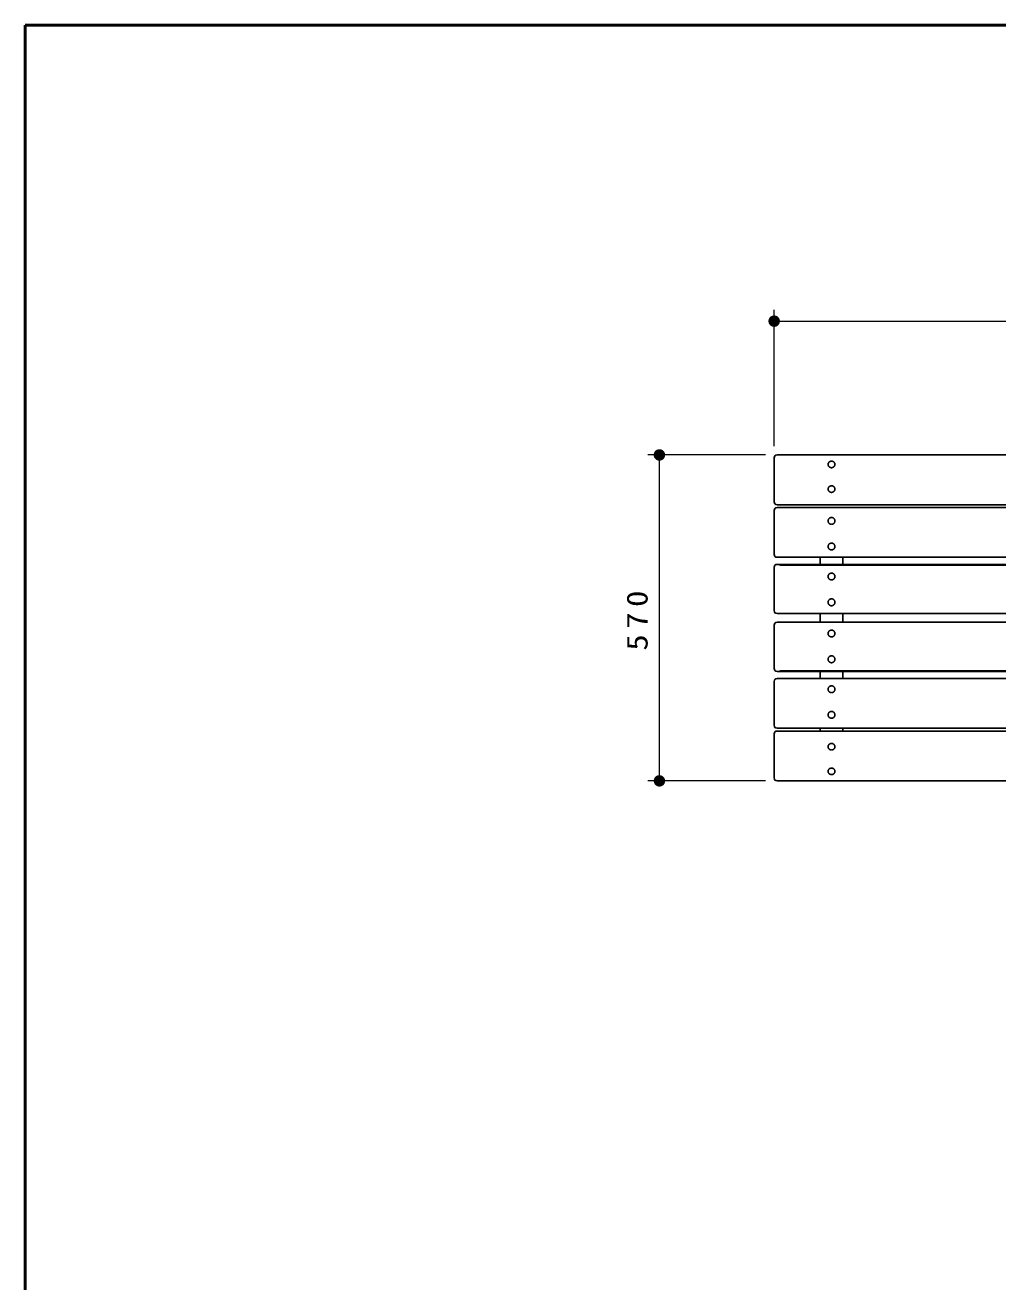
# Model space of a CAD drawing. Units: millimetres on the paper, scale 1:20. Extents: x -365 to 10, y -38 to 257.
# Drawn here: x -365 to -280.2, y 147.4 to 257 of the extents above; entities that cross this region are included whole.
import ezdxf

# ---------------------------------------------------------------- set-up
doc = ezdxf.new("R2010")
doc.units = ezdxf.units.MM
doc.layers.add('LY_1', color=7, linetype='Continuous', lineweight=25)
doc.layers.add('LY_2', color=7, linetype='Continuous', lineweight=13)
doc.styles.add('ＭＳ ゴシック', font='')
doc.styles.get('ＭＳ ゴシック').set_extended_font_data('MS Gothic')

# ---------------------------------------------------------------- blocks, each defined once
blk = doc.blocks.new('filled_dot')
at = {"color": 0, "linetype": 'Continuous', "lineweight": -2, "const_width": 1.25}
blk.add_lwpolyline([(-0.625, 0, 1), (0.625, 0, 1)], format="xyb", close=True, dxfattribs=at)

msp = doc.modelspace()

# ---------------------------------------------------------------- linework, layer by layer
at = {"layer": 'LY_1', "lineweight": 13}
for p, q in [((-299.717, 220.274), (-299.717, 232.189)), ((-299.717, 231.189), (-209.717, 231.189)), ((-300.467, 219.524), (-310.717, 219.524)), ((-309.717, 191.103), (-309.717, 219.524)), ((-300.467, 191.103), (-310.717, 191.103))]:
    msp.add_line(p, q, dxfattribs=at)
at = {"layer": 'LY_1', "color": 4}
for p, q in [((-299.717, 219.274), (-299.717, 215.434)), ((-299.467, 219.524), (-209.967, 219.524)), ((-299.467, 215.184), (-209.967, 215.184)), ((-299.467, 214.932), (-209.967, 214.932)), ((-299.717, 214.682), (-299.717, 210.853)), ((-299.467, 210.603), (-209.967, 210.603)), ((-295.717, 210.603), (-295.717, 209.979)), ((-293.717, 210.603), (-293.717, 209.979)), ((-299.717, 209.729), (-299.717, 205.946)), ((-299.467, 209.979), (-209.967, 209.979)), ((-299.467, 205.696), (-209.967, 205.696)), ((-299.467, 204.931), (-209.967, 204.931)), ((-295.717, 205.696), (-295.717, 204.931)), ((-293.717, 205.696), (-293.717, 204.931)), ((-299.717, 204.681), (-299.717, 200.899)), ((-299.467, 200.649), (-209.967, 200.649)), ((-295.717, 200.649), (-295.717, 200.024)), ((-293.717, 200.649), (-293.717, 200.024)), ((-299.717, 199.774), (-299.717, 195.946)), ((-299.467, 200.024), (-209.967, 200.024)), ((-299.717, 195.193), (-299.717, 191.353)), ((-299.467, 195.696), (-209.967, 195.696)), ((-299.467, 195.443), (-209.967, 195.443)), ((-299.467, 191.103), (-209.967, 191.103))]:
    msp.add_line(p, q, dxfattribs=at)
at = {"layer": 'LY_1'}
for p, q in [((-299.217, 209.921), (-210.217, 209.921)), ((-299.217, 200.706), (-210.217, 200.706)), ((-295.717, 195.443), (-295.717, 195.696)), ((-293.717, 195.696), (-293.717, 195.443))]:
    msp.add_line(p, q, dxfattribs=at)
at = {"layer": 'LY_1', "color": 4}
for points in [[(-294.417, 218.695), (-294.419, 218.72), (-294.422, 218.745), (-294.428, 218.769), (-294.435, 218.793), (-294.445, 218.816), (-294.458, 218.838), (-294.472, 218.859), (-294.488, 218.879), (-294.505, 218.898), (-294.525, 218.914), (-294.545, 218.93), (-294.567, 218.943), (-294.591, 218.955), (-294.615, 218.964), (-294.64, 218.972), (-294.665, 218.977), (-294.691, 218.98), (-294.717, 218.981), (-294.744, 218.98), (-294.769, 218.977), (-294.795, 218.972), (-294.82, 218.964), (-294.844, 218.955), (-294.867, 218.943), (-294.889, 218.93), (-294.91, 218.914), (-294.93, 218.898), (-294.947, 218.879), (-294.963, 218.859), (-294.977, 218.838), (-294.989, 218.816), (-294.999, 218.793), (-295.007, 218.769), (-295.013, 218.745), (-295.016, 218.72), (-295.017, 218.695), (-295.016, 218.67), (-295.013, 218.645), (-295.007, 218.621), (-294.999, 218.597), (-294.989, 218.574), (-294.977, 218.552), (-294.963, 218.531), (-294.947, 218.511), (-294.93, 218.493), (-294.91, 218.476), (-294.889, 218.46), (-294.867, 218.447), (-294.844, 218.436), (-294.82, 218.426), (-294.795, 218.418), (-294.769, 218.413), (-294.744, 218.41), (-294.717, 218.409), (-294.691, 218.41), (-294.665, 218.413), (-294.64, 218.418), (-294.615, 218.426), (-294.591, 218.436), (-294.567, 218.447), (-294.545, 218.46), (-294.525, 218.476), (-294.505, 218.493), (-294.488, 218.511), (-294.472, 218.531), (-294.458, 218.552), (-294.445, 218.574), (-294.435, 218.597), (-294.428, 218.621), (-294.422, 218.645), (-294.419, 218.67)], [(-294.417, 216.547), (-294.419, 216.572), (-294.422, 216.597), (-294.428, 216.621), (-294.435, 216.645), (-294.445, 216.668), (-294.458, 216.69), (-294.472, 216.711), (-294.488, 216.731), (-294.505, 216.75), (-294.525, 216.767), (-294.545, 216.782), (-294.567, 216.795), (-294.591, 216.807), (-294.615, 216.816), (-294.64, 216.824), (-294.665, 216.829), (-294.691, 216.832), (-294.717, 216.834), (-294.744, 216.832), (-294.769, 216.829), (-294.795, 216.824), (-294.82, 216.816), (-294.844, 216.807), (-294.867, 216.795), (-294.889, 216.782), (-294.91, 216.767), (-294.93, 216.75), (-294.947, 216.731), (-294.963, 216.711), (-294.977, 216.69), (-294.989, 216.668), (-294.999, 216.645), (-295.007, 216.621), (-295.013, 216.597), (-295.016, 216.572), (-295.017, 216.547), (-295.016, 216.522), (-295.013, 216.497), (-295.007, 216.473), (-294.999, 216.449), (-294.989, 216.426), (-294.977, 216.404), (-294.963, 216.383), (-294.947, 216.363), (-294.93, 216.345), (-294.91, 216.328), (-294.889, 216.313), (-294.867, 216.299), (-294.844, 216.288), (-294.82, 216.278), (-294.795, 216.271), (-294.769, 216.265), (-294.744, 216.262), (-294.717, 216.261), (-294.691, 216.262), (-294.665, 216.265), (-294.64, 216.271), (-294.615, 216.278), (-294.591, 216.288), (-294.567, 216.299), (-294.545, 216.313), (-294.525, 216.328), (-294.505, 216.345), (-294.488, 216.363), (-294.472, 216.383), (-294.458, 216.404), (-294.445, 216.426), (-294.435, 216.449), (-294.428, 216.473), (-294.422, 216.497), (-294.419, 216.522)], [(-294.417, 213.769), (-294.419, 213.795), (-294.422, 213.821), (-294.428, 213.846), (-294.435, 213.871), (-294.445, 213.895), (-294.458, 213.918), (-294.472, 213.94), (-294.488, 213.96), (-294.505, 213.979), (-294.525, 213.997), (-294.545, 214.013), (-294.567, 214.027), (-294.591, 214.039), (-294.615, 214.049), (-294.64, 214.057), (-294.665, 214.062), (-294.691, 214.066), (-294.717, 214.067), (-294.744, 214.066), (-294.769, 214.062), (-294.795, 214.057), (-294.82, 214.049), (-294.844, 214.039), (-294.867, 214.027), (-294.889, 214.013), (-294.91, 213.997), (-294.93, 213.979), (-294.947, 213.96), (-294.963, 213.94), (-294.977, 213.918), (-294.989, 213.895), (-294.999, 213.871), (-295.007, 213.846), (-295.013, 213.821), (-295.016, 213.795), (-295.017, 213.769), (-295.016, 213.743), (-295.013, 213.717), (-295.007, 213.692), (-294.999, 213.667), (-294.989, 213.643), (-294.977, 213.62), (-294.963, 213.598), (-294.947, 213.578), (-294.93, 213.559), (-294.91, 213.541), (-294.889, 213.525), (-294.867, 213.511), (-294.844, 213.499), (-294.82, 213.489), (-294.795, 213.482), (-294.769, 213.476), (-294.744, 213.473), (-294.717, 213.471), (-294.691, 213.473), (-294.665, 213.476), (-294.64, 213.482), (-294.615, 213.489), (-294.591, 213.499), (-294.567, 213.511), (-294.545, 213.525), (-294.525, 213.541), (-294.505, 213.559), (-294.488, 213.578), (-294.472, 213.598), (-294.458, 213.62), (-294.445, 213.643), (-294.435, 213.667), (-294.428, 213.692), (-294.422, 213.717), (-294.419, 213.743)], [(-294.417, 211.537), (-294.419, 211.563), (-294.422, 211.588), (-294.428, 211.614), (-294.435, 211.639), (-294.445, 211.663), (-294.458, 211.686), (-294.472, 211.707), (-294.488, 211.728), (-294.505, 211.747), (-294.525, 211.765), (-294.545, 211.781), (-294.567, 211.795), (-294.591, 211.807), (-294.615, 211.816), (-294.64, 211.824), (-294.665, 211.83), (-294.691, 211.833), (-294.717, 211.834), (-294.744, 211.833), (-294.769, 211.83), (-294.795, 211.824), (-294.82, 211.816), (-294.844, 211.807), (-294.867, 211.795), (-294.889, 211.781), (-294.91, 211.765), (-294.93, 211.747), (-294.947, 211.728), (-294.963, 211.707), (-294.977, 211.686), (-294.989, 211.663), (-294.999, 211.639), (-295.007, 211.614), (-295.013, 211.588), (-295.016, 211.563), (-295.017, 211.537), (-295.016, 211.511), (-295.013, 211.485), (-295.007, 211.46), (-294.999, 211.435), (-294.989, 211.411), (-294.977, 211.388), (-294.963, 211.366), (-294.947, 211.345), (-294.93, 211.326), (-294.91, 211.309), (-294.889, 211.293), (-294.867, 211.279), (-294.844, 211.267), (-294.82, 211.257), (-294.795, 211.249), (-294.769, 211.244), (-294.744, 211.24), (-294.717, 211.239), (-294.691, 211.24), (-294.665, 211.244), (-294.64, 211.249), (-294.615, 211.257), (-294.591, 211.267), (-294.567, 211.279), (-294.545, 211.293), (-294.525, 211.309), (-294.505, 211.326), (-294.488, 211.345), (-294.472, 211.366), (-294.458, 211.388), (-294.445, 211.411), (-294.435, 211.435), (-294.428, 211.46), (-294.422, 211.485), (-294.419, 211.511)], [(-294.417, 208.922), (-294.419, 208.948), (-294.422, 208.974), (-294.428, 209), (-294.435, 209.025), (-294.445, 209.049), (-294.458, 209.072), (-294.472, 209.094), (-294.488, 209.115), (-294.505, 209.134), (-294.525, 209.152), (-294.545, 209.168), (-294.567, 209.182), (-294.591, 209.194), (-294.615, 209.204), (-294.64, 209.212), (-294.665, 209.217), (-294.691, 209.221), (-294.717, 209.222), (-294.744, 209.221), (-294.769, 209.217), (-294.795, 209.212), (-294.82, 209.204), (-294.844, 209.194), (-294.867, 209.182), (-294.889, 209.168), (-294.91, 209.152), (-294.93, 209.134), (-294.947, 209.115), (-294.963, 209.094), (-294.977, 209.072), (-294.989, 209.049), (-294.999, 209.025), (-295.007, 209), (-295.013, 208.974), (-295.016, 208.948), (-295.017, 208.922), (-295.016, 208.896), (-295.013, 208.87), (-295.007, 208.845), (-294.999, 208.82), (-294.989, 208.796), (-294.977, 208.772), (-294.963, 208.75), (-294.947, 208.73), (-294.93, 208.71), (-294.91, 208.693), (-294.889, 208.677), (-294.867, 208.663), (-294.844, 208.651), (-294.82, 208.641), (-294.795, 208.633), (-294.769, 208.627), (-294.744, 208.624), (-294.717, 208.623), (-294.691, 208.624), (-294.665, 208.627), (-294.64, 208.633), (-294.615, 208.641), (-294.591, 208.651), (-294.567, 208.663), (-294.545, 208.677), (-294.525, 208.693), (-294.505, 208.71), (-294.488, 208.73), (-294.472, 208.75), (-294.458, 208.772), (-294.445, 208.796), (-294.435, 208.82), (-294.428, 208.845), (-294.422, 208.87), (-294.419, 208.896)], [(-294.417, 206.674), (-294.419, 206.7), (-294.422, 206.726), (-294.428, 206.752), (-294.435, 206.777), (-294.445, 206.801), (-294.458, 206.824), (-294.472, 206.846), (-294.488, 206.867), (-294.505, 206.886), (-294.525, 206.904), (-294.545, 206.92), (-294.567, 206.934), (-294.591, 206.946), (-294.615, 206.956), (-294.64, 206.964), (-294.665, 206.97), (-294.691, 206.973), (-294.717, 206.974), (-294.744, 206.973), (-294.769, 206.97), (-294.795, 206.964), (-294.82, 206.956), (-294.844, 206.946), (-294.867, 206.934), (-294.889, 206.92), (-294.91, 206.904), (-294.93, 206.886), (-294.947, 206.867), (-294.963, 206.846), (-294.977, 206.824), (-294.989, 206.801), (-294.999, 206.777), (-295.007, 206.752), (-295.013, 206.726), (-295.016, 206.7), (-295.017, 206.674), (-295.016, 206.648), (-295.013, 206.622), (-295.007, 206.597), (-294.999, 206.572), (-294.989, 206.548), (-294.977, 206.524), (-294.963, 206.502), (-294.947, 206.482), (-294.93, 206.462), (-294.91, 206.445), (-294.889, 206.429), (-294.867, 206.415), (-294.844, 206.403), (-294.82, 206.393), (-294.795, 206.385), (-294.769, 206.379), (-294.744, 206.376), (-294.717, 206.375), (-294.691, 206.376), (-294.665, 206.379), (-294.64, 206.385), (-294.615, 206.393), (-294.591, 206.403), (-294.567, 206.415), (-294.545, 206.429), (-294.525, 206.445), (-294.505, 206.462), (-294.488, 206.482), (-294.472, 206.502), (-294.458, 206.524), (-294.445, 206.548), (-294.435, 206.572), (-294.428, 206.597), (-294.422, 206.622), (-294.419, 206.648)], [(-294.417, 203.953), (-294.419, 203.979), (-294.422, 204.005), (-294.428, 204.031), (-294.435, 204.056), (-294.445, 204.08), (-294.458, 204.103), (-294.472, 204.125), (-294.488, 204.146), (-294.505, 204.165), (-294.525, 204.183), (-294.545, 204.199), (-294.567, 204.213), (-294.591, 204.225), (-294.615, 204.235), (-294.64, 204.243), (-294.665, 204.248), (-294.691, 204.252), (-294.717, 204.253), (-294.744, 204.252), (-294.769, 204.248), (-294.795, 204.243), (-294.82, 204.235), (-294.844, 204.225), (-294.867, 204.213), (-294.889, 204.199), (-294.91, 204.183), (-294.93, 204.165), (-294.947, 204.146), (-294.963, 204.125), (-294.977, 204.103), (-294.989, 204.08), (-294.999, 204.056), (-295.007, 204.031), (-295.013, 204.005), (-295.016, 203.979), (-295.017, 203.953), (-295.016, 203.927), (-295.013, 203.901), (-295.007, 203.876), (-294.999, 203.851), (-294.989, 203.826), (-294.977, 203.803), (-294.963, 203.781), (-294.947, 203.76), (-294.93, 203.741), (-294.91, 203.724), (-294.889, 203.708), (-294.867, 203.694), (-294.844, 203.682), (-294.82, 203.672), (-294.795, 203.664), (-294.769, 203.658), (-294.744, 203.655), (-294.717, 203.653), (-294.691, 203.655), (-294.665, 203.658), (-294.64, 203.664), (-294.615, 203.672), (-294.591, 203.682), (-294.567, 203.694), (-294.545, 203.708), (-294.525, 203.724), (-294.505, 203.741), (-294.488, 203.76), (-294.472, 203.781), (-294.458, 203.803), (-294.445, 203.826), (-294.435, 203.851), (-294.428, 203.876), (-294.422, 203.901), (-294.419, 203.927)], [(-294.417, 201.705), (-294.419, 201.731), (-294.422, 201.757), (-294.428, 201.783), (-294.435, 201.808), (-294.445, 201.832), (-294.458, 201.855), (-294.472, 201.877), (-294.488, 201.898), (-294.505, 201.917), (-294.525, 201.935), (-294.545, 201.951), (-294.567, 201.965), (-294.591, 201.977), (-294.615, 201.987), (-294.64, 201.995), (-294.665, 202), (-294.691, 202.004), (-294.717, 202.005), (-294.744, 202.004), (-294.769, 202), (-294.795, 201.995), (-294.82, 201.987), (-294.844, 201.977), (-294.867, 201.965), (-294.889, 201.951), (-294.91, 201.935), (-294.93, 201.917), (-294.947, 201.898), (-294.963, 201.877), (-294.977, 201.855), (-294.989, 201.832), (-294.999, 201.808), (-295.007, 201.783), (-295.013, 201.757), (-295.016, 201.731), (-295.017, 201.705), (-295.016, 201.679), (-295.013, 201.653), (-295.007, 201.628), (-294.999, 201.603), (-294.989, 201.579), (-294.977, 201.555), (-294.963, 201.533), (-294.947, 201.513), (-294.93, 201.493), (-294.91, 201.476), (-294.889, 201.46), (-294.867, 201.446), (-294.844, 201.434), (-294.82, 201.424), (-294.795, 201.416), (-294.769, 201.41), (-294.744, 201.407), (-294.717, 201.405), (-294.691, 201.407), (-294.665, 201.41), (-294.64, 201.416), (-294.615, 201.424), (-294.591, 201.434), (-294.567, 201.446), (-294.545, 201.46), (-294.525, 201.476), (-294.505, 201.493), (-294.488, 201.513), (-294.472, 201.533), (-294.458, 201.555), (-294.445, 201.579), (-294.435, 201.603), (-294.428, 201.628), (-294.422, 201.653), (-294.419, 201.679)], [(-294.417, 199.091), (-294.419, 199.117), (-294.422, 199.142), (-294.428, 199.168), (-294.435, 199.193), (-294.445, 199.217), (-294.458, 199.24), (-294.472, 199.261), (-294.488, 199.282), (-294.505, 199.301), (-294.525, 199.319), (-294.545, 199.335), (-294.567, 199.348), (-294.591, 199.36), (-294.615, 199.37), (-294.64, 199.378), (-294.665, 199.384), (-294.691, 199.387), (-294.717, 199.388), (-294.744, 199.387), (-294.769, 199.384), (-294.795, 199.378), (-294.82, 199.37), (-294.844, 199.36), (-294.867, 199.348), (-294.889, 199.335), (-294.91, 199.319), (-294.93, 199.301), (-294.947, 199.282), (-294.963, 199.261), (-294.977, 199.24), (-294.989, 199.217), (-294.999, 199.193), (-295.007, 199.168), (-295.013, 199.142), (-295.016, 199.117), (-295.017, 199.091), (-295.016, 199.065), (-295.013, 199.039), (-295.007, 199.014), (-294.999, 198.989), (-294.989, 198.965), (-294.977, 198.942), (-294.963, 198.92), (-294.947, 198.899), (-294.93, 198.88), (-294.91, 198.863), (-294.889, 198.847), (-294.867, 198.833), (-294.844, 198.821), (-294.82, 198.811), (-294.795, 198.803), (-294.769, 198.798), (-294.744, 198.794), (-294.717, 198.793), (-294.691, 198.794), (-294.665, 198.798), (-294.64, 198.803), (-294.615, 198.811), (-294.591, 198.821), (-294.567, 198.833), (-294.545, 198.847), (-294.525, 198.863), (-294.505, 198.88), (-294.488, 198.899), (-294.472, 198.92), (-294.458, 198.942), (-294.445, 198.965), (-294.435, 198.989), (-294.428, 199.014), (-294.422, 199.039), (-294.419, 199.065)], [(-294.417, 196.859), (-294.419, 196.884), (-294.422, 196.91), (-294.428, 196.936), (-294.435, 196.96), (-294.445, 196.984), (-294.458, 197.007), (-294.472, 197.029), (-294.488, 197.05), (-294.505, 197.069), (-294.525, 197.087), (-294.545, 197.102), (-294.567, 197.116), (-294.591, 197.128), (-294.615, 197.138), (-294.64, 197.146), (-294.665, 197.152), (-294.691, 197.155), (-294.717, 197.156), (-294.744, 197.155), (-294.769, 197.152), (-294.795, 197.146), (-294.82, 197.138), (-294.844, 197.128), (-294.867, 197.116), (-294.889, 197.102), (-294.91, 197.087), (-294.93, 197.069), (-294.947, 197.05), (-294.963, 197.029), (-294.977, 197.007), (-294.989, 196.984), (-294.999, 196.96), (-295.007, 196.936), (-295.013, 196.91), (-295.016, 196.884), (-295.017, 196.859), (-295.016, 196.833), (-295.013, 196.807), (-295.007, 196.781), (-294.999, 196.757), (-294.989, 196.733), (-294.977, 196.71), (-294.963, 196.688), (-294.947, 196.667), (-294.93, 196.648), (-294.91, 196.631), (-294.889, 196.615), (-294.867, 196.601), (-294.844, 196.589), (-294.82, 196.579), (-294.795, 196.571), (-294.769, 196.565), (-294.744, 196.562), (-294.717, 196.561), (-294.691, 196.562), (-294.665, 196.565), (-294.64, 196.571), (-294.615, 196.579), (-294.591, 196.589), (-294.567, 196.601), (-294.545, 196.615), (-294.525, 196.631), (-294.505, 196.648), (-294.488, 196.667), (-294.472, 196.688), (-294.458, 196.71), (-294.445, 196.733), (-294.435, 196.757), (-294.428, 196.781), (-294.422, 196.807), (-294.419, 196.833)], [(-294.417, 194.08), (-294.419, 194.105), (-294.422, 194.13), (-294.428, 194.154), (-294.435, 194.178), (-294.445, 194.201), (-294.458, 194.223), (-294.472, 194.245), (-294.488, 194.264), (-294.505, 194.283), (-294.525, 194.3), (-294.545, 194.315), (-294.567, 194.328), (-294.591, 194.34), (-294.615, 194.349), (-294.64, 194.357), (-294.665, 194.362), (-294.691, 194.366), (-294.717, 194.367), (-294.744, 194.366), (-294.769, 194.362), (-294.795, 194.357), (-294.82, 194.349), (-294.844, 194.34), (-294.867, 194.328), (-294.889, 194.315), (-294.91, 194.3), (-294.93, 194.283), (-294.947, 194.264), (-294.963, 194.245), (-294.977, 194.223), (-294.989, 194.201), (-294.999, 194.178), (-295.007, 194.154), (-295.013, 194.13), (-295.016, 194.105), (-295.017, 194.08), (-295.016, 194.055), (-295.013, 194.031), (-295.007, 194.006), (-294.999, 193.982), (-294.989, 193.959), (-294.977, 193.937), (-294.963, 193.916), (-294.947, 193.896), (-294.93, 193.878), (-294.91, 193.861), (-294.889, 193.846), (-294.867, 193.832), (-294.844, 193.821), (-294.82, 193.811), (-294.795, 193.804), (-294.769, 193.798), (-294.744, 193.795), (-294.717, 193.794), (-294.691, 193.795), (-294.665, 193.798), (-294.64, 193.804), (-294.615, 193.811), (-294.591, 193.821), (-294.567, 193.832), (-294.545, 193.846), (-294.525, 193.861), (-294.505, 193.878), (-294.488, 193.896), (-294.472, 193.916), (-294.458, 193.937), (-294.445, 193.959), (-294.435, 193.982), (-294.428, 194.006), (-294.422, 194.031), (-294.419, 194.055)], [(-294.417, 191.932), (-294.419, 191.957), (-294.422, 191.982), (-294.428, 192.006), (-294.435, 192.03), (-294.445, 192.053), (-294.458, 192.076), (-294.472, 192.097), (-294.488, 192.116), (-294.505, 192.135), (-294.525, 192.152), (-294.545, 192.167), (-294.567, 192.18), (-294.591, 192.192), (-294.615, 192.201), (-294.64, 192.209), (-294.665, 192.214), (-294.691, 192.218), (-294.717, 192.219), (-294.744, 192.218), (-294.769, 192.214), (-294.795, 192.209), (-294.82, 192.201), (-294.844, 192.192), (-294.867, 192.18), (-294.889, 192.167), (-294.91, 192.152), (-294.93, 192.135), (-294.947, 192.116), (-294.963, 192.097), (-294.977, 192.076), (-294.989, 192.053), (-294.999, 192.03), (-295.007, 192.006), (-295.013, 191.982), (-295.016, 191.957), (-295.017, 191.932), (-295.016, 191.907), (-295.013, 191.883), (-295.007, 191.858), (-294.999, 191.834), (-294.989, 191.811), (-294.977, 191.789), (-294.963, 191.768), (-294.947, 191.748), (-294.93, 191.73), (-294.91, 191.713), (-294.889, 191.698), (-294.867, 191.684), (-294.844, 191.673), (-294.82, 191.663), (-294.795, 191.656), (-294.769, 191.65), (-294.744, 191.647), (-294.717, 191.646), (-294.691, 191.647), (-294.665, 191.65), (-294.64, 191.656), (-294.615, 191.663), (-294.591, 191.673), (-294.567, 191.684), (-294.545, 191.698), (-294.525, 191.713), (-294.505, 191.73), (-294.488, 191.748), (-294.472, 191.768), (-294.458, 191.789), (-294.445, 191.811), (-294.435, 191.834), (-294.428, 191.858), (-294.422, 191.883), (-294.419, 191.907)]]:
    msp.add_lwpolyline(points, close=True, dxfattribs=at)
for centre, start, end in [((-299.467, 219.274), 89.99998, 179.99996), ((-299.467, 215.434), 179.99998, 270.00002), ((-299.467, 214.682), 89.99998, 179.99996), ((-299.467, 210.853), 179.99998, 270.00002), ((-299.467, 209.729), 89.99998, 179.99996), ((-299.467, 205.946), 179.99998, 270.00002), ((-299.467, 204.681), 89.99998, 179.99996), ((-299.467, 200.899), 179.99998, 270.00002), ((-299.467, 199.774), 89.99998, 179.99996), ((-299.467, 195.946), 179.99998, 270.00002), ((-299.467, 195.193), 89.99998, 179.99996), ((-299.467, 191.353), 179.99998, 270.00002)]:
    msp.add_arc(centre, 0.25, start, end, dxfattribs=at)
at = {"layer": 'LY_2', "lineweight": 50}
for p, q in [((0, 257), (-365, 257)), ((-365, 257), (-365, 0))]:
    msp.add_line(p, q, dxfattribs=at)

# ---------------------------------------------------------------- block references
at = {"layer": 'LY_1', "lineweight": 13, "xscale": 0.4, "yscale": 0.4}
msp.add_blockref('filled_dot', (-299.717, 231.189), dxfattribs=at)
for p, rotation in [((-309.717, 219.524), 270), ((-309.717, 191.103), 90)]:
    msp.add_blockref('filled_dot', p, dxfattribs=dict(at, rotation=rotation))

# ---------------------------------------------------------------- texts
at = {"layer": 'LY_1', "insert": (-310.717, 205.313), "char_height": 1.833, "attachment_point": 8, "rotation": 90, "style": 'ＭＳ ゴシック'}
msp.add_mtext('\\T1.33;\\W1.15;570', dxfattribs=at)

doc.saveas('drawing.dxf')
